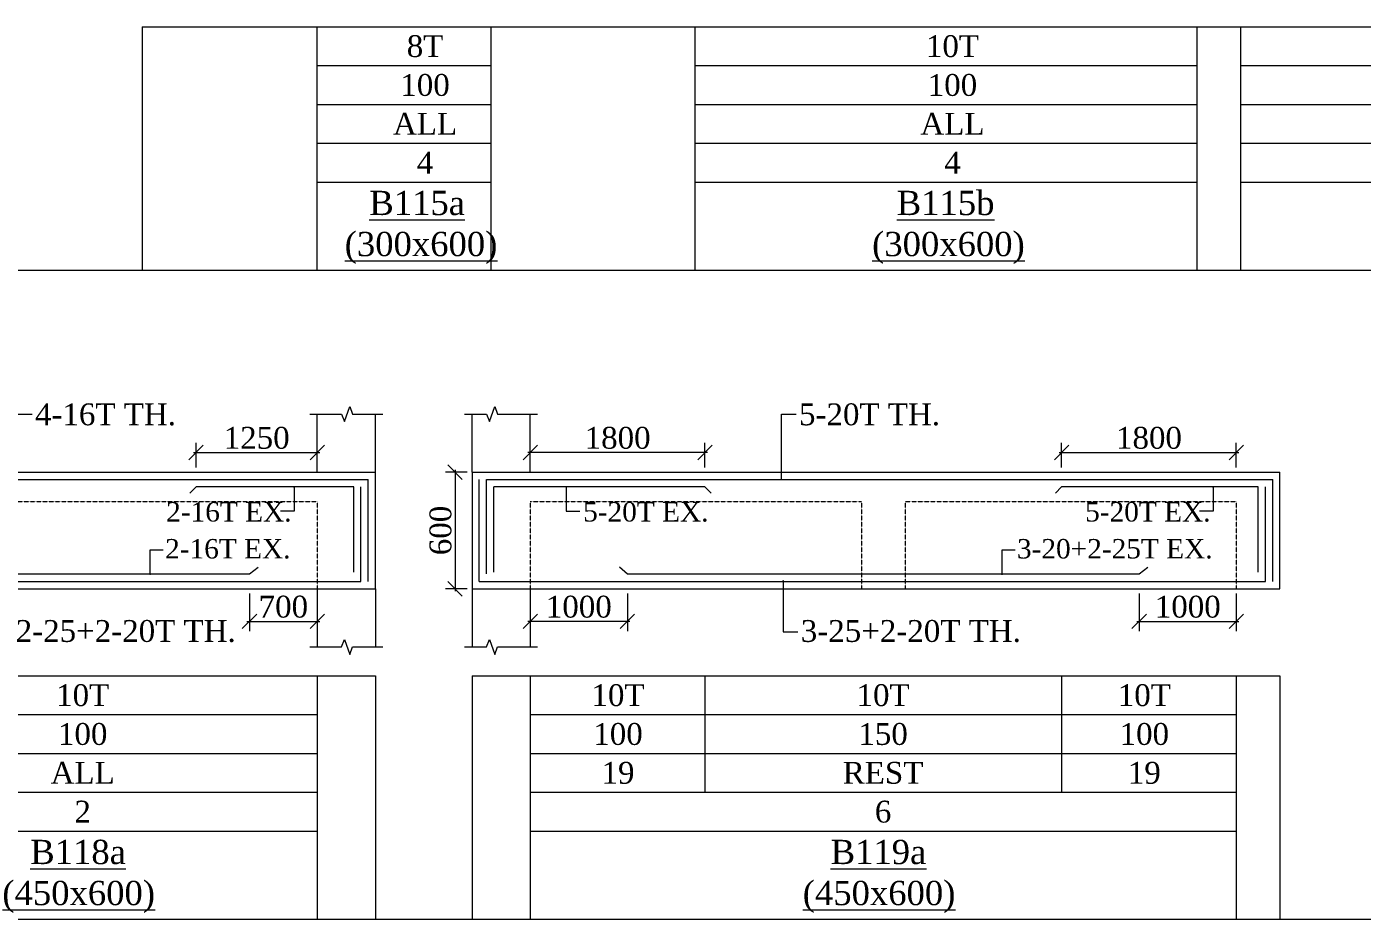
# Model space of a CAD drawing. Header units: millimetres. Extents: x 9781889 to 10654170, y -7832723 to -7608561.
# Drawn here: x 10333188 to 10346951, y -7779380 to -7770183 of the extents above; entities that cross this region are included whole.
import ezdxf
from ezdxf.enums import TextEntityAlignment as Align

# ---------------------------------------------------------------- set-up
doc = ezdxf.new("R2010")
doc.units = ezdxf.units.MM
doc.header["$LTSCALE"] = 10
doc.header["$PDMODE"] = 3
doc.linetypes.add('HIDDEN', pattern=[0.375, 0.25, -0.125])
for name, color, linetype, lineweight in [('S-CUT OUT LINE', 9, 'Continuous', 0), ('S-DIM L.S.', 7, 'Continuous', 0), ('S-L.S.SECTION', 5, 'Continuous', 0), ('S-L.S.SLAB LINE', 252, 'HIDDEN', 0), ('S-L.S.STEEL', 1, 'Continuous', 9), ('S-SECTION MARK', 7, 'Continuous', 0), ('S-SHEET', 251, 'Continuous', 0), ('S-TEXT', 7, 'Continuous', 0), ('S-TEXT L.S. BEAM NO.', 30, 'Continuous', 0), ('S-TEXT. L.S.', 7, 'Continuous', 0)]:
    doc.layers.add(name, color=color, linetype=linetype, lineweight=lineweight)
doc.styles.add('135', font='arial.ttf', dxfattribs={"width": 0.8, "height": 135})
doc.styles.get("Standard").update_dxf_attribs({"font": 'arial.ttf'})
doc.styles.add('TEXT', font='times.ttf')
doc.dimstyles.new('75', dxfattribs={"dimtxt": 135, "dimasz": 90, "dimexe": 0.1, "dimexo": 0.03, "dimgap": 0.09, "dimtad": 1, "dimdec": 0, "dimzin": 0, "dimdsep": 46, "dimtxsty": '135', "dimblk": 'ARCHTICK', "dimcen": 0.09, "dimclrd": 256, "dimclre": 256, "dimclrt": 256, "dimadec": 0, "dimazin": 0, "dimtfac": 1, "dimtdec": 0, "dimtofl": 0, "dimtmove": 1, "dimatfit": 3, "dimldrblk": 'DOTSMALL', "dimfxl": 1, "dimtolj": 1, "dimtzin": 0, "dimlwd": -1, "dimlwe": -1, "dimarcsym": 0})
doc.dimstyles.new('SETU_1', dxfattribs={"dimtxt": 200, "dimasz": 150, "dimexe": 100, "dimexo": 50, "dimgap": 35, "dimtad": 1, "dimdec": 0, "dimzin": 0, "dimdsep": 46, "dimtxsty": 'Standard', "dimblk": 'OBLIQUE', "dimcen": 150, "dimdle": 25, "dimclrd": 256, "dimclre": 7, "dimclrt": 256, "dimadec": 0, "dimazin": 0, "dimtfac": 1, "dimtdec": 0, "dimtofl": 0, "dimtmove": 1, "dimatfit": 3, "dimfxl": 1, "dimtolj": 1, "dimtzin": 0, "dimlwd": -1, "dimlwe": 5, "dimarcsym": 1})

# ---------------------------------------------------------------- blocks, each defined once
blk = doc.blocks.new('_ArchTick')
at = {"color": 0, "linetype": 'ByBlock', "const_width": 0.15}
blk.add_lwpolyline([(-0.5, -0.5), (0.5, 0.5)], dxfattribs=at)
blk = doc.blocks.new('_Oblique')
at = {"color": 0, "linetype": 'ByBlock', "lineweight": -2}
blk.add_line((-0.5, -0.5), (0.5, 0.5), dxfattribs=at)
blk = doc.blocks.new('*D807')
at = {"layer": 'Defpoints', "color": 0, "transparency": 16777216}
for p in [(10336182.70076475, -7774569.964010604), (10334932.70076475, -7774773.767633699, 0.0148120577035693), (10336182.70076475, -7774773.767633699, 0.0148120577035693)]:
    blk.add_point(p, dxfattribs=at)
at = {"layer": 'S-DIM L.S.', "transparency": 16777216}
blk.add_line((10334907.70076475, -7774569.964010604), (10336207.70076475, -7774569.964010604), dxfattribs=at)
at = {"layer": 'S-DIM L.S.', "color": 7, "lineweight": 5, "transparency": 16777216}
for p, q in [((10334932.70076475, -7774723.767633699), (10334932.70076475, -7774469.964010604)), ((10336182.70076475, -7774723.767633699), (10336182.70076475, -7774469.964010604))]:
    blk.add_line(p, q, dxfattribs=at)
at = {"layer": 'S-DIM L.S.', "transparency": 16777216, "xscale": 150, "yscale": 150, "zscale": 150, "rotation": 180}
blk.add_blockref('_Oblique', (10334932.70076475, -7774569.964010604), dxfattribs=at)
at = {"layer": 'S-DIM L.S.', "transparency": 16777216, "xscale": 150, "yscale": 150, "zscale": 150}
blk.add_blockref('_Oblique', (10336182.70076475, -7774569.964010604), dxfattribs=at)
at = {"layer": 'S-DIM L.S.', "transparency": 16777216, "insert": (10335557.70076475, -7774420.517363164), "char_height": 225, "attachment_point": 5, "style": 'TEXT'}
blk.add_mtext('\\A1;1250', dxfattribs=at)
blk = doc.blocks.new('*D809')
at = {"layer": 'Defpoints', "color": 0, "transparency": 16777216}
for p in [(10335482.57788772, -7775973.767642268, 0.0147644726574974), (10336182.70076475, -7775973.767640405, 0.0148120577035693), (10336182.70076475, -7776309.840383344)]:
    blk.add_point(p, dxfattribs=at)
at = {"layer": 'S-DIM L.S.', "color": 7, "lineweight": 5, "transparency": 16777216}
for p, q in [((10335482.57788772, -7776023.767642268), (10335482.57788772, -7776409.840383344)), ((10336182.70076475, -7776023.767640405), (10336182.70076475, -7776409.840383344))]:
    blk.add_line(p, q, dxfattribs=at)
at = {"layer": 'S-DIM L.S.', "transparency": 16777216}
blk.add_line((10335457.57788772, -7776309.840383344), (10336207.70076475, -7776309.840383344), dxfattribs=at)
at = {"layer": 'S-DIM L.S.', "transparency": 16777216, "xscale": 150, "yscale": 150, "zscale": 150, "rotation": 180}
blk.add_blockref('_Oblique', (10335482.57788772, -7776309.840383344), dxfattribs=at)
at = {"layer": 'S-DIM L.S.', "transparency": 16777216, "xscale": 150, "yscale": 150, "zscale": 150}
blk.add_blockref('_Oblique', (10336182.70076475, -7776309.840383344), dxfattribs=at)
at = {"layer": 'S-DIM L.S.', "transparency": 16777216, "insert": (10335832.63932624, -7776160.069294664), "char_height": 225, "attachment_point": 5, "style": 'TEXT'}
blk.add_mtext('\\A1;700', dxfattribs=at)
blk = doc.blocks.new('*D811')
at = {"layer": 'Defpoints', "color": 0, "transparency": 16777216}
for p in [(10337777.09606061, -7774773.767633703), (10337601.94609566, -7775973.767636683), (10337777.09606154, -7775973.767636683)]:
    blk.add_point(p, dxfattribs=at)
at = {"layer": 'S-DIM L.S.', "color": 7, "lineweight": 5, "transparency": 16777216}
for p, q in [((10337727.09606061, -7774773.767633703), (10337501.94609566, -7774773.767633703)), ((10337727.09606154, -7775973.767636683), (10337501.94609566, -7775973.767636683))]:
    blk.add_line(p, q, dxfattribs=at)
at = {"layer": 'S-DIM L.S.', "transparency": 16777216}
blk.add_line((10337601.94609566, -7774748.767633703), (10337601.94609566, -7775998.767636683), dxfattribs=at)
at = {"layer": 'S-DIM L.S.', "transparency": 16777216, "xscale": 150, "yscale": 150, "zscale": 150}
for p, rotation in [((10337601.94609566, -7774773.767633703), 90), ((10337601.94609566, -7775973.767636683), 270)]:
    blk.add_blockref('_Oblique', p, dxfattribs=dict(at, rotation=rotation))
at = {"layer": 'S-DIM L.S.', "transparency": 16777216, "insert": (10337452.49944821, -7775373.767635194), "char_height": 225, "attachment_point": 5, "rotation": 90, "style": 'TEXT'}
blk.add_mtext('\\A1;600', dxfattribs=at)
blk = doc.blocks.new('*D812')
at = {"layer": 'Defpoints', "color": 0, "transparency": 16777216}
for p in [(10345652.62675378, -7774569.964010604), (10343852.62675378, -7774773.767633699, 0.0148120577035693), (10345652.62675378, -7774773.767633699, 0.0148120577035693)]:
    blk.add_point(p, dxfattribs=at)
at = {"layer": 'S-DIM L.S.', "transparency": 16777216}
blk.add_line((10343827.62675378, -7774569.964010604), (10345677.62675378, -7774569.964010604), dxfattribs=at)
at = {"layer": 'S-DIM L.S.', "color": 7, "lineweight": 5, "transparency": 16777216}
for p, q in [((10343852.62675378, -7774723.767633699), (10343852.62675378, -7774469.964010604)), ((10345652.62675378, -7774723.767633699), (10345652.62675378, -7774469.964010604))]:
    blk.add_line(p, q, dxfattribs=at)
at = {"layer": 'S-DIM L.S.', "transparency": 16777216, "xscale": 150, "yscale": 150, "zscale": 150, "rotation": 180}
blk.add_blockref('_Oblique', (10343852.62675378, -7774569.964010604), dxfattribs=at)
at = {"layer": 'S-DIM L.S.', "transparency": 16777216, "xscale": 150, "yscale": 150, "zscale": 150}
blk.add_blockref('_Oblique', (10345652.62675378, -7774569.964010604), dxfattribs=at)
at = {"layer": 'S-DIM L.S.', "transparency": 16777216, "insert": (10344752.62675378, -7774420.517363164), "char_height": 225, "attachment_point": 5, "style": 'TEXT'}
blk.add_mtext('\\A1;1800', dxfattribs=at)
blk = doc.blocks.new('*D813')
at = {"layer": 'Defpoints', "color": 0, "transparency": 16777216}
for p in [(10338377.24865512, -7774569.964010604), (10338377.24865512, -7774773.767633699, 0.0148120577035693), (10340177.24865512, -7774773.767633699, 0.0148120577035693)]:
    blk.add_point(p, dxfattribs=at)
at = {"layer": 'S-DIM L.S.', "transparency": 16777216}
blk.add_line((10340202.24865512, -7774569.964010604), (10338352.24865512, -7774569.964010604), dxfattribs=at)
at = {"layer": 'S-DIM L.S.', "color": 7, "lineweight": 5, "transparency": 16777216}
for p, q in [((10338377.24865512, -7774723.767633699), (10338377.24865512, -7774469.964010604)), ((10340177.24865512, -7774723.767633699), (10340177.24865512, -7774469.964010604))]:
    blk.add_line(p, q, dxfattribs=at)
at = {"layer": 'S-DIM L.S.', "transparency": 16777216, "xscale": 150, "yscale": 150, "zscale": 150, "rotation": 180}
blk.add_blockref('_Oblique', (10338377.24865512, -7774569.964010604), dxfattribs=at)
at = {"layer": 'S-DIM L.S.', "transparency": 16777216, "xscale": 150, "yscale": 150, "zscale": 150}
blk.add_blockref('_Oblique', (10340177.24865512, -7774569.964010604), dxfattribs=at)
at = {"layer": 'S-DIM L.S.', "transparency": 16777216, "insert": (10339277.24865512, -7774420.517363164), "char_height": 225, "attachment_point": 5, "style": 'TEXT'}
blk.add_mtext('\\A1;1800', dxfattribs=at)
blk = doc.blocks.new('*D814')
at = {"layer": 'Defpoints', "color": 0, "transparency": 16777216}
for p in [(10344652.50387675, -7775973.767642268, 0.0147644726574974), (10345652.62675378, -7775973.767640405, 0.0148120577035693), (10345652.62675378, -7776309.840383344)]:
    blk.add_point(p, dxfattribs=at)
at = {"layer": 'S-DIM L.S.', "color": 7, "lineweight": 5, "transparency": 16777216}
for p, q in [((10344652.50387675, -7776023.767642268), (10344652.50387675, -7776409.840383344)), ((10345652.62675378, -7776023.767640405), (10345652.62675378, -7776409.840383344))]:
    blk.add_line(p, q, dxfattribs=at)
at = {"layer": 'S-DIM L.S.', "transparency": 16777216}
blk.add_line((10344627.50387675, -7776309.840383344), (10345677.62675378, -7776309.840383344), dxfattribs=at)
at = {"layer": 'S-DIM L.S.', "transparency": 16777216, "xscale": 150, "yscale": 150, "zscale": 150, "rotation": 180}
blk.add_blockref('_Oblique', (10344652.50387675, -7776309.840383344), dxfattribs=at)
at = {"layer": 'S-DIM L.S.', "transparency": 16777216, "xscale": 150, "yscale": 150, "zscale": 150}
blk.add_blockref('_Oblique', (10345652.62675378, -7776309.840383344), dxfattribs=at)
at = {"layer": 'S-DIM L.S.', "transparency": 16777216, "insert": (10345152.56531527, -7776160.393735904), "char_height": 225, "attachment_point": 5, "style": 'TEXT'}
blk.add_mtext('\\A1;1000', dxfattribs=at)
blk = doc.blocks.new('*D815')
at = {"layer": 'Defpoints', "color": 0, "transparency": 16777216}
for p in [(10338377.14692548, -7775973.767640405, 0.0148120577035693), (10339377.2698025, -7775973.767642268, 0.0147644726574974), (10338377.14692548, -7776309.840383344)]:
    blk.add_point(p, dxfattribs=at)
at = {"layer": 'S-DIM L.S.', "color": 7, "lineweight": 5, "transparency": 16777216}
for p, q in [((10338377.14692548, -7776023.767640405), (10338377.14692548, -7776409.840383344)), ((10339377.2698025, -7776023.767642268), (10339377.2698025, -7776409.840383344))]:
    blk.add_line(p, q, dxfattribs=at)
at = {"layer": 'S-DIM L.S.', "transparency": 16777216}
blk.add_line((10339402.2698025, -7776309.840383344), (10338352.14692548, -7776309.840383344), dxfattribs=at)
at = {"layer": 'S-DIM L.S.', "transparency": 16777216, "xscale": 150, "yscale": 150, "zscale": 150, "rotation": 180}
blk.add_blockref('_Oblique', (10338377.14692548, -7776309.840383344), dxfattribs=at)
at = {"layer": 'S-DIM L.S.', "transparency": 16777216, "xscale": 150, "yscale": 150, "zscale": 150}
blk.add_blockref('_Oblique', (10339377.2698025, -7776309.840383344), dxfattribs=at)
at = {"layer": 'S-DIM L.S.', "transparency": 16777216, "insert": (10338877.20836399, -7776160.393735904), "char_height": 225, "attachment_point": 5, "style": 'TEXT'}
blk.add_mtext('\\A1;1000', dxfattribs=at)

msp = doc.modelspace()

# ---------------------------------------------------------------- linework, layer by layer
at = {"layer": 'S-CUT OUT LINE', "color": 5}
for points, elevation in [([(10336104.41302131, -7774173.767630353), (10336433.42416128, -7774173.767630353), (10336461.39446599, -7774250.615412711), (10336517.33507728, -7774096.919847994), (10336545.30538292, -7774173.767630353), (10336857.70076494, -7774173.767630354)], 0.0002807289085183066), ([(10337698.85918302, -7774173.767634071), (10337927.47717435, -7774173.767634071), (10337955.44747906, -7774250.61541643), (10338011.38809035, -7774096.919851713), (10338039.358396, -7774173.767634071), (10338452.14692566, -7774173.767634071)], -0.001371609541622507), ([(10336104.41302131, -7776573.767640033), (10336433.42416128, -7776573.767640033), (10336461.39446599, -7776496.919857674), (10336517.33507728, -7776650.615422391), (10336545.30538292, -7776573.767640033), (10336857.70076494, -7776573.767640032)], 0.0002807289085183066), ([(10337698.85918302, -7776573.767636314), (10337927.47717435, -7776573.767636314), (10337955.44747906, -7776496.919853956), (10338011.38809035, -7776650.615418673), (10338039.358396, -7776573.767636314), (10338452.14692566, -7776573.767636314)], -0.001371609541622507)]:
    msp.add_lwpolyline(points, dxfattribs=dict(at, elevation=elevation))
at = {"layer": 'S-L.S.SECTION'}
for p, q in [((10336182.70076475, -7774773.76762998, 0.0001676091995226068), (10336182.70076475, -7774173.767630353, 0.0001676090831073066)), ((10336782.70076475, -7774773.767629981, -0.001107327780431016), (10336782.70076475, -7774173.767630354, -0.001107327896846315)), ((10337777.14692645, -7774773.767633699, -0.001484729250618206), (10337777.14692645, -7774173.767634071, -0.001484729367033506)), ((10338377.14692548, -7774773.767633699, -0.001484729250618607), (10338377.14692548, -7774173.767634071, -0.001484729367033906)), ((10331182.34042641, -7774773.767633699, -0.0001599873122909538), (10336782.70076475, -7774773.767633699, -0.001079166456120406)), ((10336782.70076475, -7775973.767634816, -0.001107327780415706), (10336782.70076475, -7774773.767633699, -0.001107327780415706)), ((10337777.0960606, -7774773.767633699, -0.001496577259763389), (10346102.62675378, -7774773.767633699, -0.001983897444008752)), ((10337777.14692645, -7774773.767633699, -0.001484729250618206), (10337777.14692548, -7775973.767640405, -0.001484729250618206)), ((10346102.62675378, -7775973.767634816, -0.002012058768304052), (10346102.62675378, -7774773.767633699, -0.002012058768304052)), ((10330732.1878319, -7775973.767634816, -8.610440986729466e-05), (10336782.70076475, -7775973.767634816, -0.001079166456120406)), ((10336182.70076475, -7775973.767640405, 0.0001676091995226068), (10336182.70076475, -7776573.767640033, 0.0001676090831073066)), ((10336782.70076475, -7775973.767640404, -0.001107327780431016), (10336782.70076475, -7776573.767640032, -0.001107327896846315)), ((10337777.0960606, -7775973.767634816, -0.001496577259763389), (10346102.62675378, -7775973.767634816, -0.001983897444008752)), ((10337777.14692645, -7775973.767636687, -0.001484729250618206), (10337777.14692645, -7776573.767636314, -0.001484729367033506)), ((10338377.14692548, -7775973.767636687, -0.001484729250618607), (10338377.14692548, -7776573.767636314, -0.001484729367033906))]:
    msp.add_line(p, q, dxfattribs=at)
at = {"layer": 'S-L.S.SLAB LINE', "ltscale": 0.3}
for p, q in [((10331182.23869677, -7775073.767639288, -0.0002314991333428706), (10336182.70076475, -7775073.76763929, 0.0001678620475065234)), ((10336182.70076475, -7775073.767639288, 0.0001676091995226068), (10336182.70076475, -7775973.767640405, 0.0001676091995226068)), ((10337777.0960606, -7775073.767639288, -0.001449454268979055), (10337777.14692548, -7775073.767639288, -0.001449454044555178)), ((10338377.14692548, -7775073.767639287, -0.001447468384137331), (10341789.86140721, -7775073.767639288, -0.001410472849896038)), ((10338377.14692548, -7775073.767639288, -0.001484729250618607), (10338377.14692548, -7775973.767640405, -0.001484729250618607)), ((10341789.86140721, -7775073.767639289, -0.001410472849896038), (10341789.86140721, -7775973.767640406, -0.001410472849896038)), ((10342239.86140721, -7775073.767639289, -0.001408154469546744), (10345652.62675378, -7775073.76763929, -0.001410220001912122)), ((10342239.86140721, -7775073.767639288, -0.001390942185565909), (10342239.86140721, -7775973.767640405, -0.001390942185565909)), ((10345652.62675378, -7775073.767639288, -0.001410472849896038), (10345652.62675378, -7775973.767640405, -0.001410472849896038))]:
    msp.add_line(p, q, dxfattribs=at)
at = {"layer": 'S-L.S.STEEL'}
for p, q in [((10330882.18783227, -7774848.767634816, -0.0001412810332909742), (10336707.70076456, -7774848.767634816, -0.001078770078093317)), ((10336707.70076456, -7775898.767635562, -0.001107327780415706), (10336707.70076456, -7774848.767634816, -0.001107327780415706)), ((10337852.09606079, -7775898.767635562, -0.001551753883187438), (10337852.09606079, -7774848.767634816, -0.001551753883187438)), ((10337927.09606097, -7774848.767634816, -0.001551753883187068), (10346027.62675359, -7774848.767634816, -0.001983501065981663)), ((10337927.09606097, -7775819.113399495, -0.001551753883187512), (10337927.09606097, -7774848.767634816, -0.001551753883187512)), ((10346027.62675359, -7775898.767635562, -0.002012058768304052), (10346027.62675359, -7774848.767634816, -0.002012058768304052)), ((10336557.70076419, -7775802.567215597, -0.001107327780415706), (10336557.70076419, -7774923.767634071, -0.001107327780415706)), ((10336632.70076438, -7775898.767635562, -0.001107327780415706), (10336632.70076438, -7774923.767634071, -0.001107327780415706)), ((10340177.24865512, -7774923.767634071, -0.001375444171003881), (10338002.09606116, -7774923.767634814, -0.001335101994759391)), ((10338002.09606116, -7775802.567215597, -0.001551753883187512), (10338002.09606116, -7774923.767634814, -0.001551753883187512)), ((10340177.24865512, -7774923.767635934, -0.001282982305441274), (10340240.4415498, -7774990.619790144, -0.003240336377053474)), ((10345877.62675322, -7775802.567215597, -0.002012058768304052), (10345877.62675322, -7774923.767634071, -0.002012058768304052)), ((10345952.6267534, -7775898.767635562, -0.002012058768304052), (10345952.6267534, -7774923.767634071, -0.002012058768304052)), ((10330807.18783209, -7775898.767635562, -8.73186966478829e-05), (10336632.70076438, -7775898.767635562, -0.001078241771001205)), ((10337852.09606079, -7775898.767635562, -0.001497791546543977), (10345952.6267534, -7775898.767635562, -0.001982972758889552))]:
    msp.add_line(p, q, dxfattribs=at)
for points, elevation in [([(10335572.07788749, -7775755.555129015), (10335482.57788772, -7775823.767645621), (10331882.36157286, -7775823.767645621), (10331800.36157339, -7775753.055129536)], -0.01512159767180001), ([(10344742.00387652, -7775755.555129015), (10344652.50387675, -7775823.767645621), (10339377.26980157, -7775823.767645621), (10339295.2698021, -7775753.055129536)], -0.01629678701239561)]:
    msp.add_lwpolyline(points, dxfattribs=dict(at, elevation=elevation))
for points in [[(10336557.70076419, -7774923.767635104, -0.0008802058429215517), (10334932.70076475, -7774923.767635934, 0.0001232514758891584), (10334869.50787007, -7774990.619790144, -0.001834102595723041)], [(10345877.62675322, -7774923.767635104, -0.001784936830809898), (10343852.62675378, -7774923.767635934, -0.001454830573529487), (10343789.43385909, -7774990.619790144, -0.003412184645141687)]]:
    msp.add_polyline3d(points, dxfattribs=at)
at = {"layer": 'S-SHEET'}
for p, q in [((10334376.15134312, -7770183.441280264, -8.495838470080104e-05), (10356984.99252114, -7770183.441280264, 0.001315460166172328)), ((10334376.15134312, -7770183.441280264, -0.0007429902434306779), (10334376.15134312, -7772692.728682298, -0.0007429902434306779)), ((10336176.15134312, -7770183.441280264, -0.0007429902434306779), (10336176.15134312, -7772692.728682298, -0.0007429902434306779)), ((10337971.15134315, -7770183.441280264, -0.0007429902434306779), (10337971.15134315, -7772692.728682298, -0.0007429902434306779)), ((10340071.15134312, -7770183.441280264, -0.0007429902434306779), (10340071.15134312, -7772692.728682298, -0.0007429902434306779)), ((10345246.15134312, -7770183.441280264, -0.0007429902434306779), (10345246.15134312, -7772692.728682298, -0.0007429902434306779)), ((10345696.1513151, -7770183.441280264, -0.0007429902434306779), (10345696.1513151, -7772692.728682298, -0.0007429902434306779)), ((10336176.15134312, -7770583.441278774, -0.0008040608326351089), (10337971.15134315, -7770583.441278774, -0.0008046254675047139)), ((10340071.15134312, -7770583.441278774, -0.0008047694650034719), (10345246.15134312, -7770583.441278773, -0.0008817016670199387)), ((10345696.1513151, -7770583.441278773, -0.0008822370467408441), (10350181.15134313, -7770583.441278773, -0.0008225797637710007)), ((10336176.15134312, -7770983.441279147, -0.0008040608326351089), (10337971.15134315, -7770983.441279147, -0.0008046254675047139)), ((10340071.15134312, -7770983.441279147, -0.0008047694650034719), (10345246.15134312, -7770983.441279147, -0.0008817016670199387)), ((10345696.1513151, -7770983.441279147, -0.0008822370467408441), (10350181.15134313, -7770983.441279147, -0.0008225797637710007)), ((10336176.15134312, -7771383.441279519, -0.0008040608326351089), (10337971.15134315, -7771383.441279519, -0.0008046254675047139)), ((10340071.15134312, -7771383.441279519, -0.0008047694650034719), (10345246.15134312, -7771383.441279517, -0.0008817016670199387)), ((10345696.1513151, -7771383.441279517, -0.0008822370467408441), (10350181.15134313, -7771383.441279517, -0.0008225797637710007)), ((10336176.15134312, -7771783.441279892, -0.0008040608326351089), (10337971.15134315, -7771783.441279892, -0.0008046254675047139)), ((10340071.15134312, -7771783.441279892, -0.0008047694650034719), (10345246.15134312, -7771783.441279891, -0.0008817016670199387)), ((10345696.1513151, -7771783.441279891, -0.0008822370467408441), (10350181.15134313, -7771783.441279892, -0.0008225797637710007)), ((10316143.43568385, -7772692.728682299), (10367477.59227271, -7772692.728682299)), ((10334376.15134312, -7772692.728682298), (10356984.99252114, -7772692.728682298, 0.001400418550873128)), ((10330732.1878319, -7776870.267635547, -1.422546423993868e-05), (10336782.70076475, -7776870.267635547, -0.0009779341864182764)), ((10336182.70076475, -7776870.267635547, 0.0001676091995226068), (10336182.70076475, -7779379.55503758, 0.0001676091995226068)), ((10336782.70076475, -7776870.267635547, -0.0009660467471243055), (10336782.70076475, -7779379.55503758, -0.0009660467471243055)), ((10337777.0960606, -7776870.267635547, -0.001424698314136033), (10346102.62675378, -7776870.267635547, -0.001882665174306623)), ((10337777.0960606, -7776870.267635547, -0.001410472849896038), (10337777.0960606, -7779379.55503758, -0.001410472849896038)), ((10338377.0960606, -7776870.267635547, -0.001410472849896038), (10338377.0960606, -7779379.55503758, -0.001410472849896038)), ((10340177.0960606, -7776870.267635547, -0.001410472849896038), (10340177.0960606, -7778070.267634802, -0.001410472849896038)), ((10343852.62675378, -7776870.267635547, -0.001410472849896038), (10343852.62675378, -7778070.267634802, -0.001410472849896038)), ((10345652.62675378, -7776870.267635547, -0.001410472849896038), (10345652.62675378, -7779379.55503758, -0.001410472849896038)), ((10346102.62675378, -7776870.267635547, -0.001870777735012652), (10346102.62675378, -7779379.55503758, -0.001870777735012652)), ((10331182.1878319, -7777270.267634057, 0.0001110690899943376), (10336182.70076475, -7777270.267634057, 0.0001007390299453586)), ((10338377.0960606, -7777270.267634057, -0.001467012959424308), (10345652.62675378, -7777270.267634057, -0.001477343019473286)), ((10331182.1878319, -7777670.267634429, 0.0001110690899943376), (10336182.70076475, -7777670.267634429, 0.0001007390299453586)), ((10338377.0960606, -7777670.267634429, -0.001467012959424308), (10345652.62675378, -7777670.267634429, -0.001477343019473286)), ((10331182.1878319, -7778070.267634802, 0.0001110690899943376), (10336182.70076475, -7778070.267634802, 0.0001007390299453586)), ((10338377.0960606, -7778070.267634802, -0.001467012959424308), (10345652.62675378, -7778070.267634802, -0.001477343019473286)), ((10331182.1878319, -7778470.267635174, 0.0001110690899943376), (10336182.70076475, -7778470.267635174, 0.0001007390299453586)), ((10338377.0960606, -7778470.267635174, -0.001467012959424308), (10345652.62675378, -7778470.267635174, -0.001477343019473286)), ((10316143.43568385, -7779379.555037578), (10367477.59227271, -7779379.555037578)), ((10330732.1878319, -7779379.55503758, 7.073292046086118e-05), (10336782.70076475, -7779379.55503758, -0.0008929758017174764)), ((10337777.0960606, -7779379.55503758, -0.001339739929435233), (10346102.62675378, -7779379.55503758, -0.001797706789605823))]:
    msp.add_line(p, q, dxfattribs=at)

# ---------------------------------------------------------------- texts
at = {"layer": 'S-TEXT', "linetype": 'ByBlock', "style": 'TEXT'}
for s, p in [('8T', (10337292.70366458, -7770383.441279517, 0.0006949416881621751)), ('10T', (10342727.70366459, -7770383.441279517, 0.0006560492722203806)), ('100', (10337292.70366458, -7770783.44127989, 0.0006949416881621751)), ('100', (10342727.70366459, -7770783.44127989, 0.0006560492722203806)), ('ALL', (10337292.70366458, -7771183.441280263, 0.0006949416881621751)), ('ALL', (10342727.70366459, -7771183.441280263, 0.0006560492722203806)), ('4', (10337292.70366458, -7771583.441278772, 0.0008397348450833749)), ('4', (10342727.70366459, -7771583.441278772, 0.0008008424291415804)), ('10T', (10333764.77094159, -7777070.267634802, -0.0003801489329482363)), ('10T', (10339281.39047264, -7777070.267634802, -0.001555266006817238)), ('10T', (10342012.83236033, -7777070.267634801, -0.001549051855936737)), ('10T', (10344704.96461851, -7777070.267634802, -0.001555266006817238)), ('100', (10333764.77094159, -7777470.267635174, -0.0003801489329482363)), ('100', (10339281.39047264, -7777470.267635174, -0.001555266006817238)), ('150', (10342012.83236033, -7777470.267635173, -0.001549051855936737)), ('100', (10344704.96461851, -7777470.267635174, -0.001555266006817238)), ('ALL', (10333764.77094159, -7777870.267635547, -0.0003801489329482363)), ('19', (10339281.39047264, -7777870.267635547, -0.001555266006817238)), ('REST', (10342012.83236033, -7777870.267635546, -0.001549051855936737)), ('19', (10344704.96461851, -7777870.267635547, -0.001555266006817238)), ('2', (10333764.77094159, -7778270.267634057, -0.0002353557760270361)), ('6', (10342012.83236033, -7778270.267634056, -0.001404258699015537))]:
    msp.add_text(s, height=224.9999999994056, dxfattribs=at).set_placement(p, align=Align.MIDDLE_CENTER)
at = {"layer": 'S-TEXT L.S. BEAM NO.', "linetype": 'ByBlock', "style": 'TEXT'}
for s, p in [('%%UB115a', (10336718.54732551, -7772124.105256429, 0.0008320556970695332)), ('%%UB115b', (10342153.54732552, -7772124.105256429, 0.0007931632811277388)), ('%%U(300x600)', (10336464.90875166, -7772547.080502762, 0.0008320556970695332)), ('%%U(300x600)', (10341899.90875166, -7772547.080502762, 0.0007931632811277388))]:
    msp.add_text(s, height=249.9999999993395, dxfattribs=at).set_placement(p)
at = {"layer": 'S-TEXT L.S. BEAM NO.', "color": 140, "linetype": 'ByBlock', "style": 'TEXT'}
for s, p in [('%%UB118a', (10333224.53813412, -7778810.931611713, -0.0002430349240408773)), ('%%UB119a', (10341472.59955286, -7778810.931611712, -0.001411937847029378)), ('%%U(450x600)', (10332936.97602867, -7779233.906858047, -0.0002430349240408773)), ('%%U(450x600)', (10341185.03744741, -7779233.906858046, -0.001411937847029378))]:
    msp.add_text(s, height=249.9999999993395, dxfattribs=at).set_placement(p)
at = {"layer": 'S-TEXT. L.S.', "style": 'TEXT'}
for s, height, p in [('4-16T TH.', 225, (10333272.80012645, -7774289.491366808, 0.005353938585895939)), ('5-20T TH.', 225, (10341146.36166102, -7774289.491366808, 0.004178749245300348)), ('2-16T EX.', 199.9999999994716, (10334625.00002884, -7775281.309690662, 0.00273086109739066)), ('5-20T EX.', 199.9999999994716, (10338921.68008615, -7775281.309690662, 0.001374557021868562)), ('5-20T EX.', 199.9999999994716, (10344094.92601787, -7775281.309690662, 0.001152779047972014)), ('2-16T EX.', 199.9999999994716, (10334614.15684548, -7775661.755511363, -0.01187877120799076)), ('3-20+2-25T EX.', 199.9999999994716, (10343392.26242246, -7775661.755511363, -0.01345685325740941)), ('2-25+2-20T TH.', 225, (10333074.17805543, -7776521.617501266, 0.005319586864301438)), ('3-25+2-20T TH.', 225, (10341164.70308356, -7776521.617501266, 0.004144397523705846))]:
    msp.add_text(s, height=height, dxfattribs=at).set_placement(p)

# ---------------------------------------------------------------- dimensions: what is measured, and where the dimension line sits
at = {"layer": 'S-DIM L.S.'}
for base, p1, p2, picture, middle in [((10336182.70076475, -7774569.964010604, -0.01475310676894754), (10334932.70076475, -7774773.767633699, 5.895093462175878e-05), (10336182.70076475, -7774773.767633699, 5.895093462175878e-05), '*D807', (10335557.70076475, -7774420.517363164, -0.01475310676894754)), ((10345652.62675378, -7774569.964010604, -0.01633118881836618), (10343852.62675378, -7774773.767633699, -0.001519131114796887), (10345652.62675378, -7774773.767633699, -0.001519131114796887), '*D812', (10344752.62675378, -7774420.517363164, -0.01633118881836618)), ((10336182.70076475, -7776309.840383344, -0.01464444850404669), (10335482.57788772, -7775973.767642268, 0.0001200241534507068), (10336182.70076475, -7775973.767640405, 0.0001676091995226068), '*D809', (10335832.63932624, -7776160.069294664, -0.01464444850404669)), ((10345652.62675378, -7776309.840383344, -0.01622253055346534), (10344652.50387675, -7775973.767642268, -0.001458057895967938), (10345652.62675378, -7775973.767640405, -0.001410472849896038), '*D814', (10345152.56531527, -7776160.393735904, -0.01622253055346534))]:
    dim = msp.add_linear_dim(base=base, p1=p1, p2=p2, angle=180, dimstyle='SETU_1', override={"dimtxt": 225, "dimtxsty": 'TEXT'}, dxfattribs=at)
    dim.commit()
    dim.dimension.update_dxf_attribs({"geometry": picture, "text_midpoint": middle})
for base, p1, p2, picture, middle in [((10338377.24865512, -7774569.964010604, -0.01615934055027797), (10340177.24865512, -7774773.767633699, -0.001347282846708674), (10338377.24865512, -7774773.767633699, -0.001347282846708674), '*D813', (10339277.24865512, -7774420.517363164, -0.01615934055027797)), ((10338377.14692548, -7776309.840383344, -0.01629678695418791), (10339377.2698025, -7775973.767642268, -0.001532314296690506), (10338377.14692548, -7775973.767640405, -0.001484729250618607), '*D815', (10338877.20836399, -7776160.393735904, -0.01629678695418791))]:
    dim = msp.add_linear_dim(base=base, p1=p1, p2=p2, dimstyle='SETU_1', override={"dimtxt": 225, "dimtxsty": 'TEXT'}, dxfattribs=at)
    dim.commit()
    dim.dimension.update_dxf_attribs({"geometry": picture, "text_midpoint": middle})
at = {"layer": 'S-DIM L.S.', "color": 7}
dim = msp.add_linear_dim(base=(10337601.94609566, -7775973.767636683, -0.001410472849896038), p1=(10337777.0960606, -7774773.767633699, -0.001410472849896038), p2=(10337777.09606154, -7775973.767636679, -0.001410472849896038), angle=90, dimstyle='SETU_1', override={"dimtxt": 225, "dimlfac": 0.5, "dimtxsty": 'TEXT'}, dxfattribs=at)
dim.commit()
dim.dimension.update_dxf_attribs({"geometry": '*D811', "text_midpoint": (10337452.49944821, -7775373.767635194, -0.001410472849896038)})

# ---------------------------------------------------------------- leaders
at = {"layer": 'S-SECTION MARK'}
for points in [[(10333091.13805123, -7774848.767634816, -0.0003387823163132613), (10333091.13805123, -7774174.359770705, -0.0003387823163132613), (10333243.69464196, -7774174.359770705, -0.0003387823163132613)], [(10340964.6995858, -7774848.767634816, -0.001513971656908853), (10340964.6995858, -7774174.359770705, -0.001513971656908853), (10341117.25617653, -7774174.359770705, -0.001513971656908853)], [(10335943.13386593, -7774923.767634071, -0.0003104570333158606), (10335943.13386593, -7775176.100133322, -0.0003104570333158606), (10335803.79322402, -7775176.100133322, -0.0003104570333158606)], [(10338747.65291327, -7774923.767634071, -0.001485646373911453), (10338747.65291327, -7775176.100133322, -0.001485646373911453), (10338886.99355518, -7775176.100133322, -0.001485646373911453)], [(10345413.05985496, -7774923.767634071, -0.001485646373911453), (10345413.05985496, -7775176.100133322, -0.001485646373911453), (10345273.71921305, -7775176.100133322, -0.001485646373911453)], [(10334460.24919626, -7775823.76764511, -0.01514186731259393), (10334460.24919626, -7775571.435145861, -0.01514186731259393), (10334595.62997751, -7775571.435145861, -0.01514186731259393)], [(10343238.35477324, -7775823.76764511, -0.01631705665318952), (10343238.35477324, -7775571.435145861, -0.01631705665318952), (10343373.7355545, -7775571.435145861, -0.01631705665318952)], [(10340983.04100834, -7775894.845820973, -0.001548323378503453), (10340983.04100834, -7776416.777936591, -0.001548323378503453), (10341135.59759908, -7776416.777936591, -0.001548323378503453)]]:
    msp.add_leader(points, dimstyle='75', override={"dimasz": 75}, dxfattribs=at)

doc.saveas('drawing.dxf')
